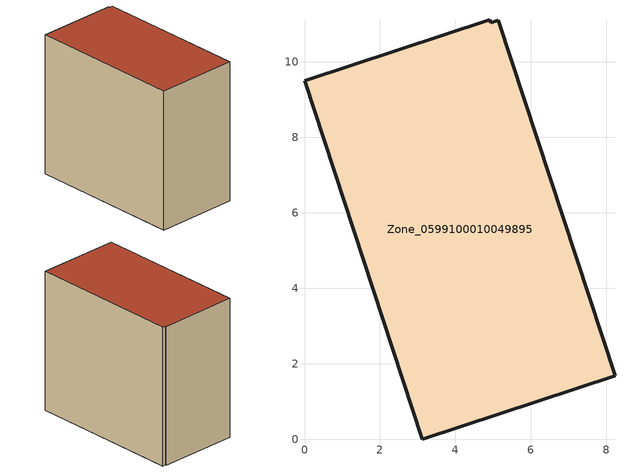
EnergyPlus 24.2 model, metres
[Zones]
Zone_0599100010049895
 floor ground (C_G): 5.13,11.1 8.23,1.68 3.12,0 0,9.5 4.9,11.11 4.93,11.03 z3.75
 wall outside (C_F): 3.12,0 8.23,1.68 5.13,11.1 4.93,11.03 4.9,11.11 0,9.5 3.12,0 z3.75:12.88
 roof outside (C_R): 8.23,1.68 5.13,11.1 4.93,11.03 4.9,11.11 0,9.5 3.12,0 z12.88
[BUILDING]
Pand.0599100010049895: North Axis=0; Terrain=City; Loads Convergence Tolerance Value=0.04; Temperature Convergence Tolerance Value=0.4; Solar Distribution=FullExterior; Maximum Number of Warmup Days=25; Minimum Number of Warmup Days=1
[Site:Location]
Rotterdam.The.Hague.AP_ZH_NLD Design_Conditions: Latitude=51.96; Longitude=4.45; Time Zone=1; Elevation=-4.5
[SITE:GROUNDTEMPERATURE:BUILDINGSURFACE]
18, 18, 18, 18, 18, 18, 18, 18, 18, 18, 18, 18
[MATERIAL] Thermal Absorptance=0.9; Solar Absorptance=0.7; Visible Absorptance=0.7
Name | Roughness | Thickness | Conductivity | Density | Specific Heat
G.TI.2006-2014 | MediumSmooth | 0.15 | 0.06 | 540 | 1210
F.TI.2006-2014 | Rough | 0.3 | 0.12 | 1920 | 840
R.TI.2006-2014 | MediumRough | 0.2 | 0.08 | 1500 | 1000
[CONSTRUCTION]
C_G: G.TI.2006-2014
C_F: F.TI.2006-2014
C_R: R.TI.2006-2014
[ZONE]
Zone_0599100010049895: Type=1; Multiplier=1; Ceiling Height=Autocalculate; Volume=Autocalculate; Floor Area=autocalculate; Part of Total Floor Area=Yes
[ZONEINFILTRATION:DESIGNFLOWRATE]
Infil_Zone_0599100010049895: Zone or ZoneList or Space or SpaceList=Zone_0599100010049895; Schedule=AlwaysOn; Design Flow Rate Calculation Method=Flow/Area; Flow Rate per Floor Area=0.0015; Constant Term Coefficient=1; Temperature Term Coefficient=0; Velocity Term Coefficient=0; Velocity Squared Term Coefficient=0
[HVACTEMPLATE:ZONE:IDEALLOADSAIRSYSTEM]
Zone_0599100010049895: Maximum Heating Supply Air Temperature=50; Minimum Cooling Supply Air Temperature=13; Maximum Heating Supply Air Humidity Ratio=0.0156; Minimum Cooling Supply Air Humidity Ratio=0.0077; Heating Limit=NoLimit; Cooling Limit=NoLimit; Dehumidification Control Type=ConstantSensibleHeatRatio; Cooling Sensible Heat Ratio=0.7; Dehumidification Setpoint=60; Humidification Control Type=None; Humidification Setpoint=30; Outdoor Air Method=None; Outdoor Air Flow Rate per Person=0.00944; Outdoor Air Flow Rate per Zone Floor Area=0; Outdoor Air Flow Rate per Zone=0; Demand Controlled Ventilation Type=None; Outdoor Air Economizer Type=NoEconomizer; Heat Recovery Type=None; Sensible Heat Recovery Effectiveness=0.7; Latent Heat Recovery Effectiveness=0.65
[ZONECONTROL:THERMOSTAT]
ThermostatControl_Zone_0599100010049895: Zone or ZoneList=Zone_0599100010049895; Control Type Schedule=DualSetpointControlType; Control 1=Thermostat_Zone_0599100010049895; Temperature Difference Between Cutout And Setpoint=0
[THERMOSTATSETPOINT:DUALSETPOINT]
Thermostat_Zone_0599100010049895: Heating Setpoint Temperature Schedule=HeatingSetpoint_Zone_0599100010049895; Cooling Setpoint Temperature Schedule=CoolingSetpoint_Zone_0599100010049895
[SCHEDULE:COMPACT]
HeatingSetpoint_Zone_0599100010049895: Through: 12/31, For: AllDays, Until: 24:00, 21
CoolingSetpoint_Zone_0599100010049895: Through: 12/31, For: AllDays, Until: 24:00, 24
DualSetpointControlType: Through: 12/31, For: AllDays, Until: 24:00, 4
AlwaysOn: Through: 12/31, For: AllDays, Until: 24:00, 1
